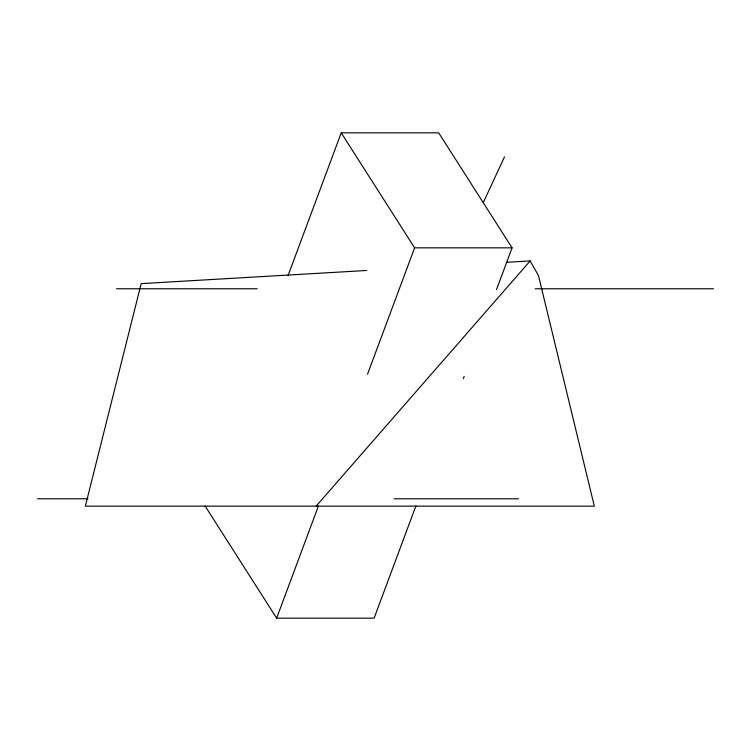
<?xml version="1.0" encoding="UTF-8"?>
<svg xmlns="http://www.w3.org/2000/svg" width="751" height="751" viewBox="0 0 751 751"><rect width="100%" height="100%" fill="white"/><g stroke="black" fill="none" stroke-linecap="round" stroke-linejoin="round"><path stroke-width="1.13" d="M288.009 275.692L341.236 132.843L438.687 132.843L512.069 247.849L496.514 289.604M415.857 506.08L374.101 618.157L276.64 618.157L318.405 506.08M367.53 374.214L414.618 247.849L341.236 132.843M463.348 378.617L464.165 376.411M483.259 202.629L504.503 156.875M316.152 506.136L530.15 260.926L538.505 275.711L594.323 506.136L85.361 506.136L141.179 283.634L366.619 270.473M506.784 262.287L530.15 260.926M414.618 247.849L512.069 247.849M116.499 288.769L257.236 288.769M535.181 288.769L713.45 288.769M37.55 498.786L87.998 498.786M394.2 498.786L518.556 498.786M205.145 506.099L276.64 618.157"/></g></svg>
